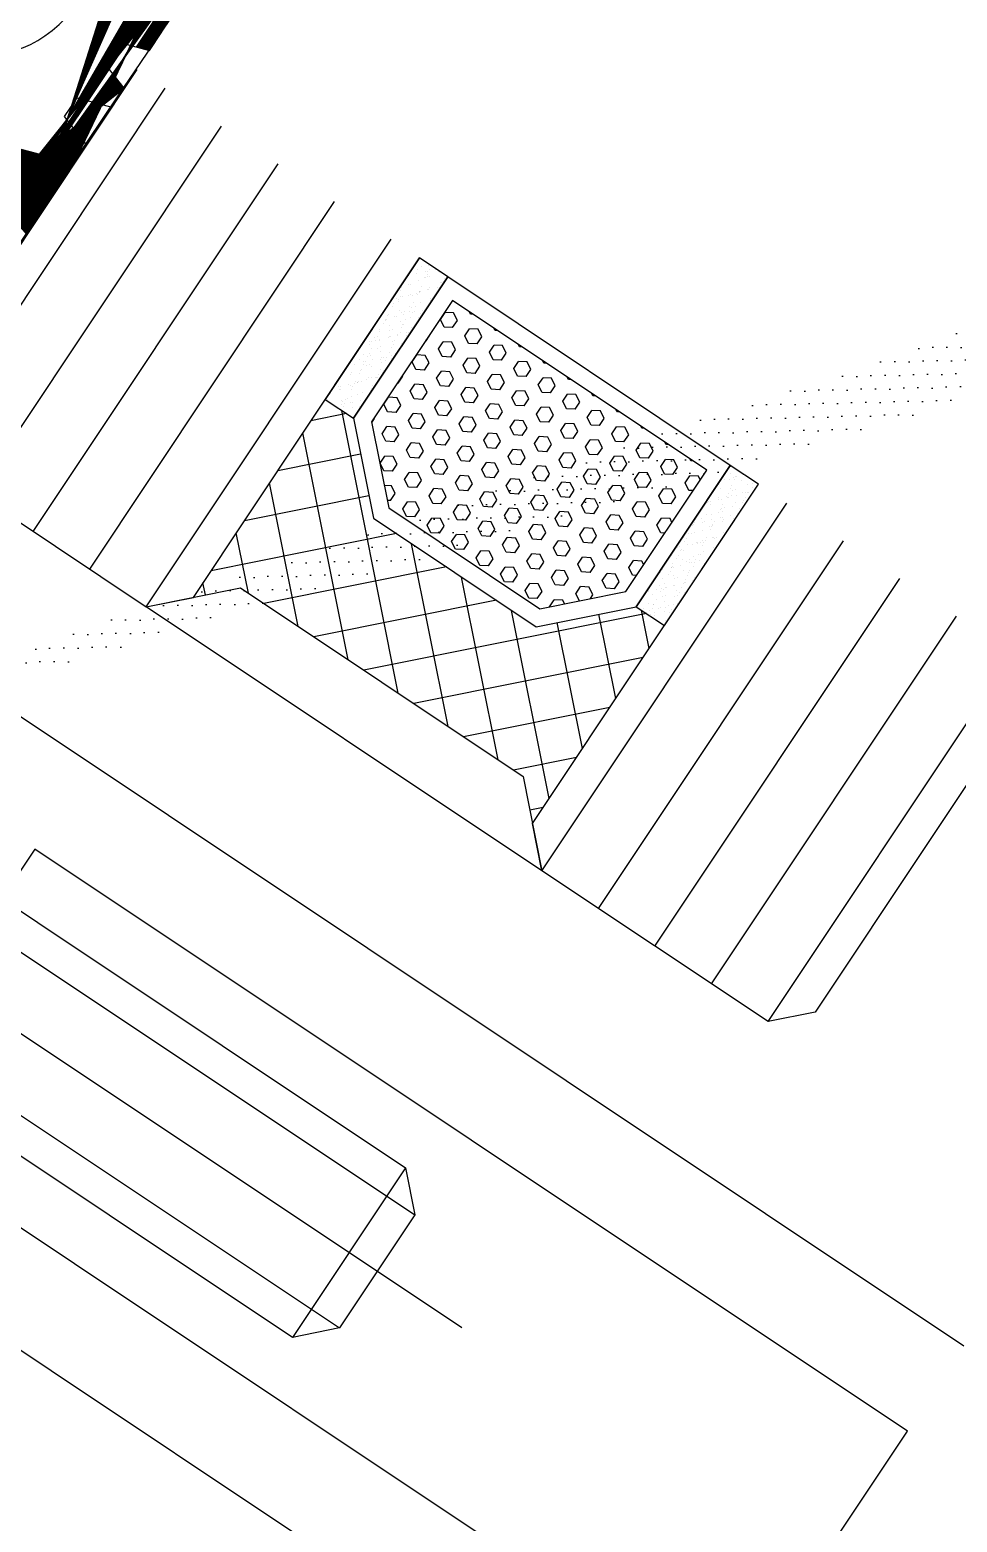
# Model space of a CAD drawing. Header units: inches. Extents: x 0 to 1813292486, y 0 to 3473589894.
# Drawn here: x 600532151.58 to 600532178.89, y 3473290999.69 to 3473291043.59 of the extents above; entities that cross this region are included whole.
import ezdxf

# ---------------------------------------------------------------- set-up
doc = ezdxf.new("R2010")
doc.units = ezdxf.units.IN
doc.header["$LTSCALE"] = 1000
doc.header["$MEASUREMENT"] = 0
for name, pattern in [('AX-MALL-WALL-P02-QT$0$CENTER', [2, 1.25, -0.25, 0.25, -0.25]), ('AX-MALL-WALL-P02-QT$0$HIDDEN', [0.375, 0.25, -0.125]), ('AX-MALL-WALL-P02-QT$0$HIDDEN2', [4.7625, 3.175, -1.5875])]:
    doc.linetypes.add(name, pattern=pattern)
for name, color, linetype in [('A-Anno-Note', 241, 'Continuous'), ('AX-MALL-P02-200$0$A-Anno-Note', 241, 'Continuous'), ('AX-MALL-WALL-P02$0$A-Anno-Note', 241, 'Continuous'), ('AX-MALL-WALL-P02-QT$0$A-Anno-Note', 241, 'Continuous'), ('AX-MALL-WALL-P02-QT$0$A-Detl-Thin', 131, 'Continuous'), ('AX-MALL-WALL-P02-QT$0$A-Flor', 41, 'Continuous'), ('AX-MALL-WALL-P02-QT$0$AP', 3, 'Continuous'), ('AX-MALL-WALL-P02-QT$0$AX-MALL-WALL-P02-QT$0$A-Curt', 151, 'Continuous'), ('AX-MALL-WALL-P02-QT$0$FIX', 2, 'Continuous'), ('AX-MALL-WALL-P02-QT$0$GASKET', 2, 'Continuous'), ('AX-MALL-WALL-P02-QT$0$GLASS', 4, 'Continuous'), ('AX-MALL-WALL-P02-QT$0$TEXT', 2, 'Continuous')]:
    doc.layers.add(name, color=color, linetype=linetype)

# ---------------------------------------------------------------- blocks, each defined once
blk = doc.blocks.new('AX-MALL-WALL-P02-QT$0$fegehrthr')
at = {"layer": 'AX-MALL-WALL-P02-QT$0$A-Flor'}
blk.add_arc((209327.124, 134611.333), 1000, 0, 90, dxfattribs=at)
at = {"layer": 'AX-MALL-WALL-P02-QT$0$AX-MALL-WALL-P02-QT$0$A-Curt'}
for radius in [400, 333.333]:
    blk.add_arc((210627.124, 134711.333), radius, 90, 180, dxfattribs=at)
blk = doc.blocks.new('AX-MALL-WALL-P02-QT$0$A$C3802349C')
at = {"layer": 'AX-MALL-WALL-P02-QT$0$GASKET'}
h = blk.add_hatch(dxfattribs=at)
h.set_pattern_fill('ANSI35', color=1, scale=0.375013, angle=-180, style=0)
h.set_pattern_definition([(225, (-14292809.6352, -9063882.4726), (0.84192712131, -0.84192712131), []), (225, (-14292810.4771, -9063882.4726), (0.84192712131, -0.84192712131), [1.48833094185, -0.29766618837, 0, -0.29766618837])])
edge = h.paths.add_edge_path()
edge.add_line((-4.151, 8), (-1.924, 8))
edge.add_line((-1.924, 8), (0, 0))
edge.add_line((0, 0), (-1, 0))
edge.add_arc((-173.372, -63.276), 183.619, 20.15753, 22.84074)
at = {"layer": 'AX-MALL-WALL-P02-QT$0$GASKET', "elevation": -0.121}
blk.add_lwpolyline([(-4.151, 8), (-1.924, 8), (0, 0), (-1, 0, 0.011708)], format="xyb", close=True, dxfattribs=at)
blk = doc.blocks.new('AX-MALL-WALL-P02-QT$0$A$C431B1AE9')
at = {"layer": 'AX-MALL-WALL-P02-QT$0$GASKET'}
h = blk.add_hatch(dxfattribs=at)
h.set_pattern_fill('ANSI37', color=1, scale=0.35, style=0)
h.set_pattern_definition([(45, (-14292809.63515, -9063882.47255), (-0.392886205297, 0.392886205297), []), (135, (-14292809.63515, -9063882.47255), (-0.392886205297, -0.392886205297), [])])
h.paths.add_polyline_path([(3.007, 0), (0, 0), (-1.924, 8), (-1, 8), (-0.333, 7), (0.333, 7), (0.667, 8), (1.333, 8), (1.667, 7), (2.333, 7), (2.667, 8), (3.333, 8), (3.667, 7), (4.333, 7), (4.667, 8), (5.333, 8), (5.667, 7), (6.333, 7), (6.667, 8), (7.333, 8), (7.667, 7), (8.333, 7), (8.667, 8), (9.333, 8), (9.667, 7), (10.333, 7), (11, 8), (11.828, 8), (10, 0), (6.993, 0), (6.993, -1.196), (7.791, -1.196), (7.791, -1.887), (6.787, -2.89), (3.213, -2.89), (2.209, -1.887), (2.209, -1.196), (3.007, -1.196)])
edge = h.paths.add_edge_path(flags=16)
edge.add_ellipse((5, 3.75), major_axis=(-3, 0), ratio=0.583333, start_angle=0, end_angle=360, ccw=False)
h.paths.add_polyline_path([(4.203, -0.199), (4.203, -1.694), (5.797, -1.694), (5.797, -0.199)], flags=16)
for points in [[(6.993, 0), (10, 0), (11.828, 8), (11, 8), (10.333, 7), (9.667, 7), (9.333, 8), (8.667, 8), (8.333, 7), (7.667, 7), (7.333, 8), (6.667, 8), (6.333, 7), (5.667, 7), (5.333, 8), (4.667, 8), (4.333, 7), (3.667, 7), (3.333, 8), (2.667, 8), (2.333, 7), (1.667, 7), (1.333, 8), (0.667, 8), (0.333, 7), (-0.333, 7), (-1, 8), (-1.924, 8), (0, 0), (3.007, 0), (3.007, 0), (3.007, -1.196), (2.209, -1.196), (2.209, -1.887), (3.213, -2.89), (6.787, -2.89), (7.791, -1.887), (7.791, -1.196), (6.993, -1.196)], [(5.797, -0.199), (5.797, -1.694), (4.203, -1.694), (4.203, -0.199)]]:
    blk.add_lwpolyline(points, close=True, dxfattribs=at)
at = {"layer": 'AX-MALL-WALL-P02-QT$0$GASKET', "extrusion": (0, 0, -1)}
blk.add_ellipse((5, 3.75), major_axis=(-3, 0), ratio=0.583333, dxfattribs=at)
blk = doc.blocks.new('AX-MALL-WALL-P02-QT$0$A$C6D1904FE')
at = {"color": 6, "ltscale": 10}
for name in ['AX-MALL-WALL-P02-QT$0$A$C3802349C', 'AX-MALL-WALL-P02-QT$0$A$C431B1AE9']:
    blk.add_blockref(name, (-5, 2.89), dxfattribs=at)
blk = doc.blocks.new('*U248')
at = {"color": 8, "linetype": 'AX-MALL-WALL-P02-QT$0$HIDDEN'}
for p, q in [((39, -3), (39, 3)), ((0, 2), (40, 2)), ((0, -2), (40, -2))]:
    blk.add_line(p, q, dxfattribs=at)
at = {"color": 0, "linetype": 'ByBlock'}
blk.add_lwpolyline([(0, 6), (-1.838, 6, 0.227103), (-2.617, 5.627, 0.35235), (-2.617, -5.627, 0.227103), (-1.838, -6), (0, -6)], format="xyb", close=True, dxfattribs=at)
at = {"color": 8, "linetype": 'ByBlock'}
blk.add_lwpolyline([(0, -3), (39, -3), (40, -2), (40, 2), (39, 3), (0, 3)], dxfattribs=at)
at = {"color": 8, "linetype": 'AX-MALL-WALL-P02-QT$0$HIDDEN2'}
blk.add_lwpolyline([(-4.569, 0.75), (-2.3, 0.75), (-2.3, -0.75), (-4.569, -0.75)], dxfattribs=at)
at = {"layer": 'AX-MALL-WALL-P02-QT$0$TEXT', "color": 8, "linetype": 'AX-MALL-WALL-P02-QT$0$CENTER'}
blk.add_line((43, 0), (-7.6, 0), dxfattribs=at)
blk = doc.blocks.new('AX-MALL-WALL-P02-QT$0$A$C4A6E1F89')
at = {"layer": 'AX-MALL-WALL-P02-QT$0$FIX', "extrusion": (-4.68995e-09, -3.87722e-09, -1), "xscale": -1, "zscale": -1, "rotation": 270}
blk.add_blockref('*U248', (0, 15.5, 0), dxfattribs=at)
at = {"layer": 'AX-MALL-WALL-P02-QT$0$GASKET', "xscale": -1}
blk.add_blockref('AX-MALL-WALL-P02-QT$0$A$C6D1904FE', (26.5, 19.11, 0.121), dxfattribs=at)
blk = doc.blocks.new('AX-MALL-WALL-P02-QT$0$A$C201F0766')
at = {"layer": 'AX-MALL-WALL-P02-QT$0$GASKET'}
h = blk.add_hatch(dxfattribs=at)
h.set_pattern_fill('HONEY', color=1, scale=0.375013, angle=-180, style=0)
h.set_pattern_definition([(180, (-14292808.1242, -9063908.84357), (-0.89299856511, -0.515572838758), [0.59533237674, -1.19066475348]), (300, (-14292808.1242, -9063908.84357), (0.89299845842, -0.51557302355), [0.59533237674, -1.19066475348]), (240, (-14292808.1242, -9063908.84357), (-1.0669e-07, -1.031145862308), [-1.19066475348, 0.59533237674])])
edge = h.paths.add_edge_path()
edge.add_ellipse((0, 8.022), major_axis=(0, 5.909), ratio=0.782714, start_angle=0, end_angle=360)
h = blk.add_hatch(dxfattribs=at)
h.set_pattern_fill('ANSI35', color=1, scale=0.375013, angle=-180, style=0)
h.set_pattern_definition([(225, (-14292808.1242, -9063908.8436), (0.84192712131, -0.84192712131), []), (225, (-14292808.9661, -9063908.8436), (0.84192712131, -0.84192712131), [1.48833094185, -0.29766618837, 0, -0.29766618837])])
edge = h.paths.add_edge_path()
edge.add_line((4.625, 7.21), (4.581, 7.21))
edge.add_ellipse((0, 8.022), major_axis=(0, 5.909), ratio=0.782714, start_angle=97.89939, end_angle=262.10061, ccw=False)
edge.add_line((-4.581, 7.21), (-4.625, 7.21))
edge.add_line((-4.625, 7.21), (-4.625, -0.88))
edge.add_arc((0, -12.6), 12.6, 68.46606, 111.53394, ccw=False)
edge.add_line((4.625, -0.88), (4.625, 7.21))
blk = doc.blocks.new('*X214')
at = {"color": 0}
for p, q in [((256.602, 255.477), (256.75, 255.477)), ((256.75, 255.477), (256.76, 255.495)), ((257.125, 255.261), (257.25, 255.477)), ((257.25, 255.044), (257.125, 255.261)), ((257.25, 255.477), (257.5, 255.477)), ((257.625, 255.261), (257.5, 255.477)), ((257.5, 255.044), (257.625, 255.261)), ((258, 255.477), (257.99, 255.495)), ((258, 255.477), (258.25, 255.477)), ((258.25, 255.477), (258.26, 255.495)), ((258.625, 255.261), (258.75, 255.477)), ((258.75, 255.044), (258.625, 255.261)), ((258.75, 255.477), (259, 255.477)), ((259.125, 255.261), (259, 255.477)), ((259, 255.044), (259.125, 255.261)), ((259.5, 255.477), (259.49, 255.495)), ((259.5, 255.477), (259.75, 255.477)), ((259.75, 255.477), (259.76, 255.495)), ((260.125, 255.261), (260.25, 255.477)), ((260.25, 255.044), (260.125, 255.261)), ((260.25, 255.477), (260.5, 255.477)), ((260.625, 255.261), (260.5, 255.477)), ((260.5, 255.044), (260.625, 255.261)), ((256.375, 254.828), (256.5, 255.044)), ((256.5, 254.611), (256.375, 254.828)), ((256.5, 255.044), (256.75, 255.044)), ((256.875, 254.828), (256.75, 255.044)), ((256.75, 254.611), (256.875, 254.828)), ((257.25, 255.044), (257.5, 255.044)), ((257.875, 254.828), (258, 255.044)), ((258, 254.611), (257.875, 254.828)), ((258, 255.044), (258.25, 255.044)), ((258.375, 254.828), (258.25, 255.044)), ((258.25, 254.611), (258.375, 254.828)), ((258.75, 255.044), (259, 255.044)), ((259.375, 254.828), (259.5, 255.044)), ((259.5, 254.611), (259.375, 254.828)), ((259.5, 255.044), (259.75, 255.044)), ((259.875, 254.828), (259.75, 255.044)), ((259.75, 254.611), (259.875, 254.828)), ((260.25, 255.044), (260.5, 255.044)), ((260.875, 254.828), (260.913, 254.893)), ((260.913, 254.763), (260.875, 254.828)), ((255.625, 254.395), (255.75, 254.611)), ((255.75, 254.178), (255.625, 254.395)), ((255.75, 254.611), (256, 254.611)), ((256.125, 254.395), (256, 254.611)), ((256, 254.178), (256.125, 254.395)), ((256.5, 254.611), (256.75, 254.611)), ((257.125, 254.395), (257.25, 254.611)), ((257.25, 254.178), (257.125, 254.395)), ((257.25, 254.611), (257.5, 254.611)), ((257.625, 254.395), (257.5, 254.611)), ((257.5, 254.178), (257.625, 254.395)), ((258, 254.611), (258.25, 254.611)), ((258.625, 254.395), (258.75, 254.611)), ((258.75, 254.178), (258.625, 254.395)), ((258.75, 254.611), (259, 254.611)), ((259.125, 254.395), (259, 254.611)), ((259, 254.178), (259.125, 254.395)), ((259.5, 254.611), (259.75, 254.611)), ((260.125, 254.395), (260.25, 254.611)), ((260.25, 254.178), (260.125, 254.395)), ((260.25, 254.611), (260.5, 254.611)), ((260.625, 254.395), (260.5, 254.611)), ((260.5, 254.178), (260.625, 254.395)), ((255, 253.745), (254.952, 253.828)), ((255.25, 253.745), (255.375, 253.962)), ((255.375, 253.962), (255.269, 254.145)), ((255.75, 254.178), (256, 254.178)), ((256.375, 253.962), (256.5, 254.178)), ((256.5, 253.745), (256.375, 253.962)), ((256.5, 254.178), (256.75, 254.178)), ((256.875, 253.962), (256.75, 254.178)), ((256.75, 253.745), (256.875, 253.962)), ((257.25, 254.178), (257.5, 254.178)), ((257.875, 253.962), (258, 254.178)), ((258, 253.745), (257.875, 253.962)), ((258, 254.178), (258.25, 254.178)), ((258.375, 253.962), (258.25, 254.178)), ((258.25, 253.745), (258.375, 253.962)), ((258.75, 254.178), (259, 254.178)), ((259.375, 253.962), (259.5, 254.178)), ((259.5, 253.745), (259.375, 253.962)), ((259.5, 254.178), (259.75, 254.178)), ((259.875, 253.962), (259.75, 254.178)), ((259.75, 253.745), (259.875, 253.962)), ((260.25, 254.178), (260.5, 254.178)), ((260.875, 253.962), (260.913, 254.027)), ((260.913, 253.897), (260.875, 253.962)), ((255, 253.745), (255.25, 253.745)), ((255.625, 253.529), (255.75, 253.745)), ((255.75, 253.312), (255.625, 253.529)), ((255.75, 253.745), (256, 253.745)), ((256.125, 253.529), (256, 253.745)), ((256, 253.312), (256.125, 253.529)), ((256.5, 253.745), (256.75, 253.745)), ((257.125, 253.529), (257.25, 253.745)), ((257.25, 253.312), (257.125, 253.529)), ((257.25, 253.745), (257.5, 253.745)), ((257.625, 253.529), (257.5, 253.745)), ((257.5, 253.312), (257.625, 253.529)), ((258, 253.745), (258.25, 253.745)), ((258.625, 253.529), (258.75, 253.745)), ((258.75, 253.312), (258.625, 253.529)), ((258.75, 253.745), (259, 253.745)), ((259.125, 253.529), (259, 253.745)), ((259, 253.312), (259.125, 253.529)), ((259.5, 253.745), (259.75, 253.745)), ((260.125, 253.529), (260.25, 253.745)), ((260.25, 253.312), (260.125, 253.529)), ((260.25, 253.745), (260.5, 253.745)), ((260.625, 253.529), (260.5, 253.745)), ((260.5, 253.312), (260.625, 253.529)), ((254.875, 253.096), (255, 253.312)), ((255, 252.879), (254.875, 253.096)), ((255, 253.312), (255.25, 253.312)), ((255.375, 253.096), (255.25, 253.312)), ((255.25, 252.879), (255.375, 253.096)), ((255.75, 253.312), (256, 253.312)), ((256.375, 253.096), (256.5, 253.312)), ((256.5, 252.879), (256.375, 253.096)), ((256.5, 253.312), (256.75, 253.312)), ((256.875, 253.096), (256.75, 253.312)), ((256.75, 252.879), (256.875, 253.096)), ((257.25, 253.312), (257.5, 253.312)), ((257.875, 253.096), (258, 253.312)), ((258, 252.879), (257.875, 253.096)), ((258, 253.312), (258.25, 253.312)), ((258.375, 253.096), (258.25, 253.312)), ((258.25, 252.879), (258.375, 253.096)), ((258.75, 253.312), (259, 253.312)), ((259.375, 253.096), (259.5, 253.312)), ((259.5, 252.879), (259.375, 253.096)), ((259.5, 253.312), (259.75, 253.312)), ((259.875, 253.096), (259.75, 253.312)), ((259.75, 252.879), (259.875, 253.096)), ((260.25, 253.312), (260.5, 253.312)), ((260.875, 253.096), (260.913, 253.161)), ((260.913, 253.031), (260.875, 253.096)), ((254.875, 252.23), (255, 252.446)), ((255, 252.879), (255.25, 252.879)), ((255, 252.446), (255.25, 252.446)), ((255.375, 252.23), (255.25, 252.446)), ((255.625, 252.663), (255.75, 252.879)), ((255.75, 252.446), (255.625, 252.663)), ((255.75, 252.879), (256, 252.879)), ((255.75, 252.446), (256, 252.446)), ((256.125, 252.663), (256, 252.879)), ((256, 252.446), (256.125, 252.663)), ((256.375, 252.23), (256.5, 252.446)), ((256.5, 252.879), (256.75, 252.879)), ((256.5, 252.446), (256.75, 252.446)), ((256.875, 252.23), (256.75, 252.446)), ((257.125, 252.663), (257.25, 252.879)), ((257.25, 252.446), (257.125, 252.663)), ((257.25, 252.879), (257.5, 252.879)), ((257.25, 252.446), (257.5, 252.446)), ((257.625, 252.663), (257.5, 252.879)), ((257.5, 252.446), (257.625, 252.663)), ((257.875, 252.23), (258, 252.446)), ((258, 252.879), (258.25, 252.879)), ((258, 252.446), (258.25, 252.446)), ((258.375, 252.23), (258.25, 252.446)), ((258.625, 252.663), (258.75, 252.879)), ((258.75, 252.446), (258.625, 252.663)), ((258.75, 252.879), (259, 252.879)), ((258.75, 252.446), (259, 252.446)), ((259.125, 252.663), (259, 252.879)), ((259, 252.446), (259.125, 252.663)), ((259.375, 252.23), (259.5, 252.446)), ((259.5, 252.879), (259.75, 252.879)), ((259.5, 252.446), (259.75, 252.446)), ((259.875, 252.23), (259.75, 252.446)), ((260.125, 252.663), (260.25, 252.879)), ((260.25, 252.446), (260.125, 252.663)), ((260.25, 252.879), (260.5, 252.879)), ((260.25, 252.446), (260.5, 252.446)), ((260.625, 252.663), (260.5, 252.879)), ((260.5, 252.446), (260.625, 252.663)), ((255, 252.013), (254.875, 252.23)), ((255, 252.013), (255.25, 252.013)), ((255.25, 252.013), (255.375, 252.23)), ((255.625, 251.797), (255.75, 252.013)), ((255.75, 252.013), (256, 252.013)), ((256.125, 251.797), (256, 252.013)), ((256.5, 252.013), (256.375, 252.23)), ((256.5, 252.013), (256.75, 252.013)), ((256.75, 252.013), (256.875, 252.23)), ((257.125, 251.797), (257.25, 252.013)), ((257.25, 252.013), (257.5, 252.013)), ((257.625, 251.797), (257.5, 252.013)), ((258, 252.013), (257.875, 252.23)), ((258, 252.013), (258.25, 252.013)), ((258.25, 252.013), (258.375, 252.23)), ((258.625, 251.797), (258.75, 252.013)), ((258.75, 252.013), (259, 252.013)), ((259.125, 251.797), (259, 252.013)), ((259.5, 252.013), (259.375, 252.23)), ((259.5, 252.013), (259.75, 252.013)), ((259.75, 252.013), (259.875, 252.23)), ((260.125, 251.797), (260.25, 252.013)), ((260.25, 252.013), (260.5, 252.013)), ((260.625, 251.797), (260.5, 252.013)), ((260.875, 252.23), (260.913, 252.295)), ((260.913, 252.165), (260.875, 252.23)), ((254.875, 251.364), (255, 251.58)), ((255, 251.58), (255.25, 251.58)), ((255.375, 251.364), (255.25, 251.58)), ((255.75, 251.58), (255.625, 251.797)), ((255.75, 251.58), (256, 251.58)), ((256, 251.58), (256.125, 251.797)), ((256.375, 251.364), (256.5, 251.58)), ((256.5, 251.58), (256.75, 251.58)), ((256.875, 251.364), (256.75, 251.58)), ((257.25, 251.58), (257.125, 251.797)), ((257.25, 251.58), (257.5, 251.58)), ((257.5, 251.58), (257.625, 251.797)), ((257.875, 251.364), (258, 251.58)), ((258, 251.58), (258.25, 251.58)), ((258.375, 251.364), (258.25, 251.58)), ((258.75, 251.58), (258.625, 251.797)), ((258.75, 251.58), (259, 251.58)), ((259, 251.58), (259.125, 251.797)), ((259.375, 251.364), (259.5, 251.58)), ((259.5, 251.58), (259.75, 251.58)), ((259.875, 251.364), (259.75, 251.58)), ((260.25, 251.58), (260.125, 251.797)), ((260.25, 251.58), (260.5, 251.58)), ((260.5, 251.58), (260.625, 251.797)), ((255, 251.147), (254.875, 251.364)), ((255, 251.147), (255.25, 251.147)), ((255.25, 251.147), (255.375, 251.364)), ((255.625, 250.931), (255.75, 251.147)), ((255.75, 251.147), (256, 251.147)), ((256.125, 250.931), (256, 251.147)), ((256.5, 251.147), (256.375, 251.364)), ((256.5, 251.147), (256.75, 251.147)), ((256.75, 251.147), (256.875, 251.364)), ((257.125, 250.931), (257.25, 251.147)), ((257.25, 251.147), (257.5, 251.147)), ((257.625, 250.931), (257.5, 251.147)), ((258, 251.147), (257.875, 251.364)), ((258, 251.147), (258.25, 251.147)), ((258.25, 251.147), (258.375, 251.364)), ((258.625, 250.931), (258.75, 251.147)), ((258.75, 251.147), (259, 251.147)), ((259.125, 250.931), (259, 251.147)), ((259.5, 251.147), (259.375, 251.364)), ((259.5, 251.147), (259.75, 251.147)), ((259.75, 251.147), (259.875, 251.364)), ((260.125, 250.931), (260.25, 251.147)), ((260.25, 251.147), (260.5, 251.147)), ((260.625, 250.931), (260.5, 251.147)), ((260.875, 251.364), (260.913, 251.429)), ((260.913, 251.299), (260.875, 251.364)), ((254.875, 250.498), (255, 250.714)), ((255, 250.714), (255.25, 250.714)), ((255.375, 250.498), (255.25, 250.714)), ((255.75, 250.714), (255.625, 250.931)), ((255.75, 250.714), (256, 250.714)), ((256, 250.714), (256.125, 250.931)), ((256.375, 250.498), (256.5, 250.714)), ((256.5, 250.714), (256.75, 250.714)), ((256.875, 250.498), (256.75, 250.714)), ((257.25, 250.714), (257.125, 250.931)), ((257.25, 250.714), (257.5, 250.714)), ((257.5, 250.714), (257.625, 250.931)), ((257.875, 250.498), (258, 250.714)), ((258, 250.714), (258.25, 250.714)), ((258.375, 250.498), (258.25, 250.714)), ((258.75, 250.714), (258.625, 250.931)), ((258.75, 250.714), (259, 250.714)), ((259, 250.714), (259.125, 250.931)), ((259.375, 250.498), (259.5, 250.714)), ((259.5, 250.714), (259.75, 250.714)), ((259.875, 250.498), (259.75, 250.714)), ((260.25, 250.714), (260.125, 250.931)), ((260.25, 250.714), (260.5, 250.714)), ((260.5, 250.714), (260.625, 250.931)), ((255, 250.281), (254.875, 250.498)), ((255, 250.281), (255.25, 250.281)), ((255.25, 250.281), (255.375, 250.498)), ((255.625, 250.065), (255.75, 250.281)), ((255.75, 250.281), (256, 250.281)), ((256.125, 250.065), (256, 250.281)), ((256.5, 250.281), (256.375, 250.498)), ((256.5, 250.281), (256.75, 250.281)), ((256.75, 250.281), (256.875, 250.498)), ((257.125, 250.065), (257.25, 250.281)), ((257.25, 250.281), (257.5, 250.281)), ((257.625, 250.065), (257.5, 250.281)), ((258, 250.281), (257.875, 250.498)), ((258, 250.281), (258.25, 250.281)), ((258.25, 250.281), (258.375, 250.498)), ((258.625, 250.065), (258.75, 250.281)), ((258.75, 250.281), (259, 250.281)), ((259.125, 250.065), (259, 250.281)), ((259.5, 250.281), (259.375, 250.498)), ((259.5, 250.281), (259.75, 250.281)), ((259.75, 250.281), (259.875, 250.498)), ((260.125, 250.065), (260.25, 250.281)), ((260.25, 250.281), (260.5, 250.281)), ((260.625, 250.065), (260.5, 250.281)), ((260.875, 250.498), (260.913, 250.563)), ((260.913, 250.433), (260.875, 250.498)), ((254.875, 249.632), (255, 249.848)), ((255, 249.848), (255.25, 249.848)), ((255.375, 249.632), (255.25, 249.848)), ((255.75, 249.848), (255.625, 250.065)), ((255.75, 249.848), (256, 249.848)), ((256, 249.848), (256.125, 250.065)), ((256.375, 249.632), (256.5, 249.848)), ((256.5, 249.848), (256.75, 249.848)), ((256.875, 249.632), (256.75, 249.848)), ((257.25, 249.848), (257.125, 250.065)), ((257.25, 249.848), (257.5, 249.848)), ((257.5, 249.848), (257.625, 250.065)), ((257.875, 249.632), (258, 249.848)), ((258, 249.848), (258.25, 249.848)), ((258.375, 249.632), (258.25, 249.848)), ((258.75, 249.848), (258.625, 250.065)), ((258.75, 249.848), (259, 249.848)), ((259, 249.848), (259.125, 250.065)), ((259.375, 249.632), (259.5, 249.848)), ((259.5, 249.848), (259.75, 249.848)), ((259.875, 249.632), (259.75, 249.848)), ((260.25, 249.848), (260.125, 250.065)), ((260.25, 249.848), (260.5, 249.848)), ((260.5, 249.848), (260.625, 250.065)), ((255, 249.415), (254.875, 249.632)), ((255, 249.415), (255.25, 249.415)), ((255.25, 249.415), (255.375, 249.632)), ((255.625, 249.199), (255.75, 249.415)), ((255.75, 249.415), (256, 249.415)), ((256.125, 249.199), (256, 249.415)), ((256.5, 249.415), (256.375, 249.632)), ((256.5, 249.415), (256.75, 249.415)), ((256.75, 249.415), (256.875, 249.632)), ((257.125, 249.199), (257.25, 249.415)), ((257.25, 249.415), (257.5, 249.415)), ((257.625, 249.199), (257.5, 249.415)), ((258, 249.415), (257.875, 249.632)), ((258, 249.415), (258.25, 249.415)), ((258.25, 249.415), (258.375, 249.632)), ((258.625, 249.199), (258.75, 249.415)), ((258.75, 249.415), (259, 249.415)), ((259.125, 249.199), (259, 249.415)), ((259.5, 249.415), (259.375, 249.632)), ((259.5, 249.415), (259.75, 249.415)), ((259.75, 249.415), (259.875, 249.632)), ((260.125, 249.199), (260.25, 249.415)), ((260.25, 249.415), (260.5, 249.415)), ((260.625, 249.199), (260.5, 249.415)), ((260.875, 249.632), (260.913, 249.697)), ((260.913, 249.567), (260.875, 249.632)), ((254.875, 248.766), (255, 248.982)), ((255, 248.982), (255.25, 248.982)), ((255.375, 248.766), (255.25, 248.982)), ((255.75, 248.982), (255.625, 249.199)), ((255.75, 248.982), (256, 248.982)), ((256, 248.982), (256.125, 249.199)), ((256.375, 248.766), (256.5, 248.982)), ((256.5, 248.982), (256.75, 248.982)), ((256.875, 248.766), (256.75, 248.982)), ((257.25, 248.982), (257.125, 249.199)), ((257.25, 248.982), (257.5, 248.982)), ((257.5, 248.982), (257.625, 249.199)), ((257.875, 248.766), (258, 248.982)), ((258, 248.982), (258.25, 248.982)), ((258.375, 248.766), (258.25, 248.982)), ((258.75, 248.982), (258.625, 249.199)), ((258.75, 248.982), (259, 248.982)), ((259, 248.982), (259.125, 249.199)), ((259.375, 248.766), (259.5, 248.982)), ((259.5, 248.982), (259.75, 248.982)), ((259.875, 248.766), (259.75, 248.982)), ((260.25, 248.982), (260.125, 249.199)), ((260.25, 248.982), (260.5, 248.982)), ((260.5, 248.982), (260.625, 249.199)), ((255, 248.549), (254.875, 248.766)), ((255, 248.549), (255.25, 248.549)), ((255.25, 248.549), (255.375, 248.766)), ((255.625, 248.333), (255.75, 248.549)), ((255.75, 248.549), (256, 248.549)), ((256.125, 248.333), (256, 248.549)), ((256.5, 248.549), (256.375, 248.766)), ((256.5, 248.549), (256.75, 248.549)), ((256.75, 248.549), (256.875, 248.766)), ((257.125, 248.333), (257.25, 248.549)), ((257.25, 248.549), (257.5, 248.549)), ((257.625, 248.333), (257.5, 248.549)), ((258, 248.549), (257.875, 248.766)), ((258, 248.549), (258.25, 248.549)), ((258.25, 248.549), (258.375, 248.766)), ((258.625, 248.333), (258.75, 248.549)), ((258.75, 248.549), (259, 248.549)), ((259.125, 248.333), (259, 248.549)), ((259.5, 248.549), (259.375, 248.766)), ((259.5, 248.549), (259.75, 248.549)), ((259.75, 248.549), (259.875, 248.766)), ((260.125, 248.333), (260.25, 248.549)), ((260.25, 248.549), (260.5, 248.549)), ((260.625, 248.333), (260.5, 248.549)), ((260.875, 248.766), (260.913, 248.831)), ((260.913, 248.701), (260.875, 248.766)), ((255, 248.116), (255.25, 248.116)), ((255, 248.116), (255, 248.116)), ((255.375, 247.9), (255.25, 248.116)), ((255.75, 248.116), (255.625, 248.333)), ((255.75, 248.116), (256, 248.116)), ((256, 248.116), (256.125, 248.333)), ((256.375, 247.9), (256.5, 248.116)), ((256.5, 248.116), (256.75, 248.116)), ((256.875, 247.9), (256.75, 248.116)), ((257.25, 248.116), (257.125, 248.333)), ((257.25, 248.116), (257.5, 248.116)), ((257.5, 248.116), (257.625, 248.333)), ((257.875, 247.9), (258, 248.116)), ((258, 248.116), (258.25, 248.116)), ((258.375, 247.9), (258.25, 248.116)), ((258.75, 248.116), (258.625, 248.333)), ((258.75, 248.116), (259, 248.116)), ((259, 248.116), (259.125, 248.333)), ((259.375, 247.9), (259.5, 248.116)), ((259.5, 248.116), (259.75, 248.116)), ((259.875, 247.9), (259.75, 248.116)), ((260.25, 248.116), (260.125, 248.333)), ((260.25, 248.116), (260.5, 248.116)), ((260.5, 248.116), (260.625, 248.333)), ((255.317, 247.799), (255.375, 247.9)), ((255.634, 247.482), (255.75, 247.683)), ((255.75, 247.683), (256, 247.683)), ((256.125, 247.467), (256, 247.683)), ((256.5, 247.683), (256.375, 247.9)), ((256.5, 247.683), (256.75, 247.683)), ((256.75, 247.683), (256.875, 247.9)), ((257.125, 247.467), (257.25, 247.683)), ((257.25, 247.683), (257.5, 247.683)), ((257.625, 247.467), (257.5, 247.683)), ((258, 247.683), (257.875, 247.9)), ((258, 247.683), (258.25, 247.683)), ((258.25, 247.683), (258.375, 247.9)), ((258.625, 247.467), (258.75, 247.683)), ((258.75, 247.683), (259, 247.683)), ((259.125, 247.467), (259, 247.683)), ((259.5, 247.683), (259.375, 247.9)), ((259.5, 247.683), (259.75, 247.683)), ((259.75, 247.683), (259.875, 247.9)), ((260.125, 247.467), (260.25, 247.683)), ((260.25, 247.683), (260.5, 247.683)), ((260.625, 247.467), (260.5, 247.683)), ((260.875, 247.9), (260.913, 247.965)), ((260.913, 247.835), (260.875, 247.9)), ((255.865, 247.25), (256, 247.25)), ((256, 247.25), (256.125, 247.467)), ((256.375, 247.034), (256.5, 247.25)), ((256.5, 247.25), (256.75, 247.25)), ((256.875, 247.034), (256.75, 247.25)), ((257.25, 247.25), (257.125, 247.467)), ((257.25, 247.25), (257.5, 247.25)), ((257.5, 247.25), (257.625, 247.467)), ((257.875, 247.034), (258, 247.25)), ((258, 247.25), (258.25, 247.25)), ((258.375, 247.034), (258.25, 247.25)), ((258.75, 247.25), (258.625, 247.467)), ((258.75, 247.25), (259, 247.25)), ((259, 247.25), (259.125, 247.467)), ((259.375, 247.034), (259.5, 247.25)), ((259.5, 247.25), (259.75, 247.25)), ((259.875, 247.034), (259.75, 247.25)), ((260.25, 247.25), (260.125, 247.467)), ((260.25, 247.25), (260.5, 247.25)), ((260.5, 247.25), (260.625, 247.467)), ((256.5, 246.817), (256.375, 247.034)), ((256.5, 246.817), (256.75, 246.817)), ((256.75, 246.817), (256.875, 247.034)), ((257.125, 246.601), (257.25, 246.817)), ((257.25, 246.817), (257.5, 246.817)), ((257.625, 246.601), (257.5, 246.817)), ((258, 246.817), (257.875, 247.034)), ((258, 246.817), (258.25, 246.817)), ((258.25, 246.817), (258.375, 247.034)), ((258.625, 246.601), (258.75, 246.817)), ((258.75, 246.817), (259, 246.817)), ((259.125, 246.601), (259, 246.817)), ((259.5, 246.817), (259.375, 247.034)), ((259.5, 246.817), (259.75, 246.817)), ((259.75, 246.817), (259.875, 247.034)), ((260.125, 246.601), (260.25, 246.817)), ((260.25, 246.817), (260.5, 246.817)), ((260.625, 246.601), (260.5, 246.817)), ((260.875, 247.034), (260.913, 247.099)), ((260.913, 246.969), (260.875, 247.034)), ((257.186, 246.495), (257.125, 246.601)), ((257.564, 246.495), (257.625, 246.601)), ((258.686, 246.495), (258.625, 246.601)), ((259.064, 246.495), (259.125, 246.601)), ((260.186, 246.495), (260.125, 246.601)), ((260.564, 246.495), (260.625, 246.601))]:
    blk.add_line(p, q, dxfattribs=at)
blk = doc.blocks.new('*X213')
at = {"color": 0}
for p, q in [((249.668, 256.74), (249.924, 256.995)), ((254.291, 253.058), (250.354, 256.995)), ((250.413, 252.18), (255.228, 256.995)), ((250.413, 253.948), (253.46, 256.995)), ((250.413, 255.716), (251.692, 256.995)), ((254.767, 254.35), (252.121, 256.995)), ((255.651, 255.234), (253.889, 256.995)), ((256.413, 256.24), (255.657, 256.995)), ((250.413, 250.413), (256.413, 256.413)), ((254.291, 251.29), (250.413, 255.169)), ((254.291, 249.522), (250.413, 253.401)), ((250.413, 248.645), (254.291, 252.524)), ((256.413, 245.633), (250.413, 251.633)), ((250.413, 246.877), (254.291, 250.756)), ((255.283, 244.995), (250.413, 249.865)), ((250.299, 244.995), (254.291, 248.988)), ((253.515, 244.995), (250.413, 248.098)), ((252.066, 244.995), (254.74, 247.668)), ((253.834, 244.995), (255.623, 246.785)), ((251.747, 244.995), (250.413, 246.33)), ((255.602, 244.995), (256.413, 245.806)), ((249.979, 244.995), (249.696, 245.279))]:
    blk.add_line(p, q, dxfattribs=at)
blk = doc.blocks.new('*X212')
at = {"color": 0}
for p, q in [((256.457, 256.948), (256.457, 256.948)), ((256.579, 256.983), (256.579, 256.983)), ((256.62, 256.969), (256.62, 256.969)), ((256.629, 256.963), (256.629, 256.963)), ((256.942, 256.868), (256.942, 256.868)), ((257.17, 256.983), (257.17, 256.983)), ((257.201, 256.984), (257.201, 256.984)), ((257.693, 256.99), (257.693, 256.99)), ((257.754, 256.851), (257.754, 256.851)), ((257.824, 256.985), (257.824, 256.985)), ((258.205, 256.987), (258.205, 256.987)), ((258.447, 256.987), (258.447, 256.987)), ((258.554, 256.844), (258.554, 256.844)), ((259.07, 256.988), (259.07, 256.988)), ((259.192, 256.986), (259.192, 256.986)), ((259.693, 256.989), (259.693, 256.989)), ((259.768, 256.866), (259.768, 256.866)), ((259.872, 256.88), (259.872, 256.88)), ((260.034, 256.901), (260.034, 256.901)), ((260.306, 256.937), (260.306, 256.937)), ((260.316, 256.99), (260.316, 256.99)), ((260.41, 256.951), (260.41, 256.951)), ((260.573, 256.972), (260.573, 256.972)), ((260.768, 256.995), (260.768, 256.995)), ((260.805, 256.961), (260.805, 256.961)), ((260.938, 256.991), (260.938, 256.991)), ((261.114, 256.849), (261.114, 256.849)), ((256.537, 256.441), (256.537, 256.441)), ((256.551, 256.5), (256.551, 256.5)), ((256.642, 256.578), (256.642, 256.578)), ((256.642, 256.454), (256.642, 256.454)), ((256.656, 256.536), (256.656, 256.536)), ((256.74, 256.482), (256.74, 256.482)), ((256.804, 256.476), (256.804, 256.476)), ((256.882, 256.79), (256.882, 256.79)), ((256.912, 256.785), (256.912, 256.785)), ((256.924, 256.4), (256.924, 256.4)), ((256.979, 256.835), (256.979, 256.835)), ((257.076, 256.512), (257.076, 256.512)), ((257.153, 256.675), (257.153, 256.675)), ((257.18, 256.525), (257.18, 256.525)), ((257.182, 256.598), (257.182, 256.598)), ((257.279, 256.537), (257.279, 256.537)), ((257.343, 256.547), (257.343, 256.547)), ((257.352, 256.493), (257.352, 256.493)), ((257.363, 256.483), (257.363, 256.483)), ((257.389, 256.459), (257.389, 256.459)), ((257.423, 256.783), (257.423, 256.783)), ((257.505, 256.791), (257.505, 256.791)), ((257.614, 256.582), (257.614, 256.582)), ((257.706, 256.604), (257.706, 256.604)), ((257.718, 256.596), (257.718, 256.596)), ((257.881, 256.618), (257.881, 256.618)), ((257.902, 256.538), (257.902, 256.538)), ((257.953, 256.668), (257.953, 256.668)), ((257.963, 256.802), (257.963, 256.802)), ((257.976, 256.417), (257.976, 256.417)), ((257.986, 256.485), (257.986, 256.485)), ((257.99, 256.634), (257.99, 256.634)), ((258.128, 256.792), (258.128, 256.792)), ((258.153, 256.653), (258.153, 256.653)), ((258.164, 256.475), (258.164, 256.475)), ((258.217, 256.602), (258.217, 256.602)), ((258.257, 256.667), (258.257, 256.667)), ((258.419, 256.688), (258.419, 256.688)), ((258.487, 256.809), (258.487, 256.809)), ((258.5, 256.423), (258.5, 256.423)), ((258.524, 256.539), (258.524, 256.539)), ((258.591, 256.81), (258.591, 256.81)), ((258.609, 256.486), (258.609, 256.486)), ((258.691, 256.724), (258.691, 256.724)), ((258.751, 256.793), (258.751, 256.793)), ((258.757, 256.621), (258.757, 256.621)), ((258.765, 256.651), (258.765, 256.651)), ((258.795, 256.738), (258.795, 256.738)), ((258.958, 256.759), (258.958, 256.759)), ((258.964, 256.468), (258.964, 256.468)), ((258.999, 256.806), (258.999, 256.806)), ((259.001, 256.434), (259.001, 256.434)), ((259.011, 256.421), (259.011, 256.421)), ((259.147, 256.541), (259.147, 256.541)), ((259.229, 256.795), (259.229, 256.795)), ((259.231, 256.487), (259.231, 256.487)), ((259.281, 256.628), (259.281, 256.628)), ((259.333, 256.809), (259.333, 256.809)), ((259.366, 256.826), (259.366, 256.826)), ((259.374, 256.794), (259.374, 256.794)), ((259.496, 256.83), (259.496, 256.83)), ((259.539, 256.826), (259.539, 256.826)), ((259.551, 256.44), (259.551, 256.44)), ((259.565, 256.644), (259.565, 256.644)), ((259.602, 256.61), (259.602, 256.61)), ((259.77, 256.542), (259.77, 256.542)), ((259.776, 256.45), (259.776, 256.45)), ((259.793, 256.625), (259.793, 256.625)), ((259.854, 256.488), (259.854, 256.488)), ((259.996, 256.795), (259.996, 256.795)), ((260.062, 256.832), (260.062, 256.832)), ((260.075, 256.447), (260.075, 256.447)), ((260.167, 256.819), (260.167, 256.819)), ((260.203, 256.785), (260.203, 256.785)), ((260.219, 256.408), (260.219, 256.408)), ((260.333, 256.645), (260.333, 256.645)), ((260.377, 256.626), (260.377, 256.626)), ((260.393, 256.543), (260.393, 256.543)), ((260.477, 256.489), (260.477, 256.489)), ((260.49, 256.443), (260.49, 256.443)), ((260.574, 256.83), (260.574, 256.83)), ((260.577, 256.444), (260.577, 256.444)), ((260.587, 256.445), (260.587, 256.445)), ((260.594, 256.457), (260.594, 256.457)), ((260.613, 256.41), (260.613, 256.41)), ((260.619, 256.797), (260.619, 256.797)), ((260.757, 256.478), (260.757, 256.478)), ((260.856, 256.652), (260.856, 256.652)), ((260.979, 256.802), (260.979, 256.802)), ((261.016, 256.544), (261.016, 256.544)), ((261.029, 256.514), (261.029, 256.514)), ((261.1, 256.49), (261.1, 256.49)), ((261.127, 256.464), (261.127, 256.464)), ((261.133, 256.528), (261.133, 256.528)), ((261.178, 256.619), (261.178, 256.619)), ((261.215, 256.585), (261.215, 256.585)), ((261.242, 256.798), (261.242, 256.798)), ((261.295, 256.549), (261.295, 256.549)), ((261.368, 256.649), (261.368, 256.649)), ((261.389, 256.426), (261.389, 256.426)), ((256.413, 256.008), (256.413, 256.008)), ((256.421, 256.288), (256.421, 256.288)), ((256.655, 256.193), (256.655, 256.193)), ((256.751, 256.317), (256.751, 256.317)), ((256.787, 256.283), (256.787, 256.283)), ((256.817, 256.035), (256.817, 256.035)), ((256.937, 256.014), (256.937, 256.014)), ((256.961, 256.124), (256.961, 256.124)), ((257.044, 256.289), (257.044, 256.289)), ((257.195, 256.212), (257.195, 256.212)), ((257.26, 256.018), (257.26, 256.018)), ((257.364, 256.032), (257.364, 256.032)), ((257.436, 256.397), (257.436, 256.397)), ((257.44, 256.036), (257.44, 256.036)), ((257.448, 256.012), (257.448, 256.012)), ((257.527, 256.053), (257.527, 256.053)), ((257.563, 256.299), (257.563, 256.299)), ((257.667, 256.29), (257.667, 256.29)), ((257.718, 256.219), (257.718, 256.219)), ((257.762, 256.117), (257.762, 256.117)), ((257.799, 256.089), (257.799, 256.089)), ((257.799, 256.083), (257.799, 256.083)), ((257.903, 256.103), (257.903, 256.103)), ((257.989, 256.031), (257.989, 256.031)), ((258.063, 256.038), (258.063, 256.038)), ((258.065, 256.124), (258.065, 256.124)), ((258.23, 256.216), (258.23, 256.216)), ((258.289, 256.291), (258.289, 256.291)), ((258.337, 256.16), (258.337, 256.16)), ((258.363, 256.293), (258.363, 256.293)), ((258.4, 256.259), (258.4, 256.259)), ((258.441, 256.174), (258.441, 256.174)), ((258.512, 256.038), (258.512, 256.038)), ((258.574, 256.099), (258.574, 256.099)), ((258.604, 256.195), (258.604, 256.195)), ((258.686, 256.039), (258.686, 256.039)), ((258.77, 256.236), (258.77, 256.236)), ((258.875, 256.231), (258.875, 256.231)), ((258.912, 256.292), (258.912, 256.292)), ((258.979, 256.244), (258.979, 256.244)), ((259.024, 256.036), (259.024, 256.036)), ((259.142, 256.266), (259.142, 256.266)), ((259.175, 256.275), (259.175, 256.275)), ((259.294, 256.243), (259.294, 256.243)), ((259.309, 256.04), (259.309, 256.04)), ((259.374, 256.093), (259.374, 256.093)), ((259.411, 256.059), (259.411, 256.059)), ((259.414, 256.302), (259.414, 256.302)), ((259.518, 256.315), (259.518, 256.315)), ((259.535, 256.293), (259.535, 256.293)), ((259.564, 256.055), (259.564, 256.055)), ((259.68, 256.337), (259.68, 256.337)), ((259.805, 256.24), (259.805, 256.24)), ((259.932, 256.041), (259.932, 256.041)), ((259.952, 256.372), (259.952, 256.372)), ((259.975, 256.268), (259.975, 256.268)), ((260.012, 256.234), (260.012, 256.234)), ((260.056, 256.386), (260.056, 256.386)), ((260.088, 256.062), (260.088, 256.062)), ((260.158, 256.295), (260.158, 256.295)), ((260.186, 256.075), (260.186, 256.075)), ((260.345, 256.26), (260.345, 256.26)), ((260.554, 256.042), (260.554, 256.042)), ((260.599, 256.059), (260.599, 256.059)), ((260.781, 256.296), (260.781, 256.296)), ((260.787, 256.25), (260.787, 256.25)), ((260.869, 256.266), (260.869, 256.266)), ((260.986, 256.068), (260.986, 256.068)), ((261.023, 256.034), (261.023, 256.034)), ((261.139, 256.079), (261.139, 256.079)), ((261.177, 256.043), (261.177, 256.043)), ((261.213, 256.021), (261.213, 256.021)), ((261.317, 256.034), (261.317, 256.034)), ((261.38, 256.264), (261.38, 256.264)), ((261.404, 256.297), (261.404, 256.297)), ((256.741, 245.988), (256.741, 245.988)), ((256.942, 245.971), (256.942, 245.971)), ((256.979, 245.938), (256.979, 245.938)), ((257.018, 245.959), (257.018, 245.959)), ((257.264, 245.995), (257.264, 245.995)), ((257.641, 245.961), (257.641, 245.961)), ((257.754, 245.954), (257.754, 245.954)), ((257.776, 245.992), (257.776, 245.992)), ((258.264, 245.962), (258.264, 245.962)), ((258.554, 245.947), (258.554, 245.947)), ((258.591, 245.913), (258.591, 245.913)), ((258.795, 245.863), (258.795, 245.863)), ((258.887, 245.963), (258.887, 245.963)), ((258.899, 245.877), (258.899, 245.877)), ((259.061, 245.899), (259.061, 245.899)), ((259.333, 245.934), (259.333, 245.934)), ((259.366, 245.929), (259.366, 245.929)), ((259.437, 245.948), (259.437, 245.948)), ((259.509, 245.964), (259.509, 245.964)), ((259.6, 245.969), (259.6, 245.969)), ((260.132, 245.965), (260.132, 245.965)), ((260.167, 245.922), (260.167, 245.922)), ((260.203, 245.889), (260.203, 245.889)), ((260.755, 245.966), (260.755, 245.966)), ((260.979, 245.905), (260.979, 245.905)), ((261.209, 245.861), (261.209, 245.861)), ((261.378, 245.967), (261.378, 245.967)), ((256.472, 245.511), (256.472, 245.511)), ((256.483, 245.79), (256.483, 245.79)), ((256.551, 245.603), (256.551, 245.603)), ((256.557, 245.458), (256.557, 245.458)), ((256.641, 245.58), (256.641, 245.58)), ((256.699, 245.765), (256.699, 245.765)), ((256.745, 245.594), (256.745, 245.594)), ((256.754, 245.603), (256.754, 245.603)), ((256.908, 245.615), (256.908, 245.615)), ((256.995, 245.788), (256.995, 245.788)), ((257.095, 245.512), (257.095, 245.512)), ((257.153, 245.778), (257.153, 245.778)), ((257.18, 245.651), (257.18, 245.651)), ((257.18, 245.459), (257.18, 245.459)), ((257.277, 245.61), (257.277, 245.61)), ((257.284, 245.665), (257.284, 245.665)), ((257.322, 245.766), (257.322, 245.766)), ((257.352, 245.596), (257.352, 245.596)), ((257.389, 245.562), (257.389, 245.562)), ((257.446, 245.686), (257.446, 245.686)), ((257.535, 245.807), (257.535, 245.807)), ((257.547, 245.422), (257.547, 245.422)), ((257.718, 245.722), (257.718, 245.722)), ((257.718, 245.514), (257.718, 245.514)), ((257.789, 245.607), (257.789, 245.607)), ((257.802, 245.46), (257.802, 245.46)), ((257.822, 245.735), (257.822, 245.735)), ((257.945, 245.767), (257.945, 245.767)), ((257.953, 245.771), (257.953, 245.771)), ((257.985, 245.757), (257.985, 245.757)), ((257.99, 245.738), (257.99, 245.738)), ((258.058, 245.814), (258.058, 245.814)), ((258.071, 245.429), (258.071, 245.429)), ((258.164, 245.578), (258.164, 245.578)), ((258.256, 245.793), (258.256, 245.793)), ((258.329, 245.627), (258.329, 245.627)), ((258.341, 245.515), (258.341, 245.515)), ((258.361, 245.806), (258.361, 245.806)), ((258.425, 245.461), (258.425, 245.461)), ((258.523, 245.828), (258.523, 245.828)), ((258.567, 245.768), (258.567, 245.768)), ((258.57, 245.812), (258.57, 245.812)), ((258.583, 245.426), (258.583, 245.426)), ((258.765, 245.754), (258.765, 245.754)), ((258.852, 245.633), (258.852, 245.633)), ((258.964, 245.571), (258.964, 245.571)), ((258.964, 245.516), (258.964, 245.516)), ((259.001, 245.538), (259.001, 245.538)), ((259.048, 245.462), (259.048, 245.462)), ((259.11, 245.831), (259.11, 245.831)), ((259.123, 245.446), (259.123, 245.446)), ((259.19, 245.769), (259.19, 245.769)), ((259.364, 245.631), (259.364, 245.631)), ((259.518, 245.441), (259.518, 245.441)), ((259.565, 245.747), (259.565, 245.747)), ((259.587, 245.517), (259.587, 245.517)), ((259.602, 245.713), (259.602, 245.713)), ((259.622, 245.455), (259.622, 245.455)), ((259.634, 245.838), (259.634, 245.838)), ((259.646, 245.452), (259.646, 245.452)), ((259.671, 245.463), (259.671, 245.463)), ((259.776, 245.554), (259.776, 245.554)), ((259.784, 245.476), (259.784, 245.476)), ((259.813, 245.771), (259.813, 245.771)), ((259.904, 245.65), (259.904, 245.65)), ((260.056, 245.512), (260.056, 245.512)), ((260.145, 245.835), (260.145, 245.835)), ((260.158, 245.45), (260.158, 245.45)), ((260.16, 245.525), (260.16, 245.525)), ((260.209, 245.518), (260.209, 245.518)), ((260.294, 245.464), (260.294, 245.464)), ((260.323, 245.547), (260.323, 245.547)), ((260.377, 245.729), (260.377, 245.729)), ((260.428, 245.657), (260.428, 245.657)), ((260.436, 245.772), (260.436, 245.772)), ((260.577, 245.547), (260.577, 245.547)), ((260.594, 245.583), (260.594, 245.583)), ((260.613, 245.513), (260.613, 245.513)), ((260.686, 245.855), (260.686, 245.855)), ((260.698, 245.596), (260.698, 245.596)), ((260.698, 245.469), (260.698, 245.469)), ((260.832, 245.519), (260.832, 245.519)), ((260.861, 245.618), (260.861, 245.618)), ((260.917, 245.465), (260.917, 245.465)), ((260.939, 245.654), (260.939, 245.654)), ((261.059, 245.773), (261.059, 245.773)), ((261.133, 245.653), (261.133, 245.653)), ((261.178, 245.722), (261.178, 245.722)), ((261.215, 245.689), (261.215, 245.689)), ((261.222, 245.476), (261.222, 245.476)), ((261.237, 245.667), (261.237, 245.667)), ((261.389, 245.529), (261.389, 245.529)), ((261.399, 245.689), (261.399, 245.689)), ((256.496, 245.405), (256.496, 245.405)), ((256.508, 245.02), (256.508, 245.02)), ((256.554, 245.051), (256.554, 245.051)), ((256.634, 245.01), (256.634, 245.01)), ((256.751, 245.42), (256.751, 245.42)), ((256.766, 245.217), (256.766, 245.217)), ((256.787, 245.387), (256.787, 245.387)), ((256.826, 245.086), (256.826, 245.086)), ((256.86, 245.264), (256.86, 245.264)), ((256.93, 245.1), (256.93, 245.1)), ((256.961, 245.227), (256.961, 245.227)), ((257.007, 245.403), (257.007, 245.403)), ((257.02, 245.017), (257.02, 245.017)), ((257.092, 245.122), (257.092, 245.122)), ((257.16, 245.045), (257.16, 245.045)), ((257.197, 245.011), (257.197, 245.011)), ((257.257, 245.012), (257.257, 245.012)), ((257.29, 245.224), (257.29, 245.224)), ((257.364, 245.157), (257.364, 245.157)), ((257.468, 245.171), (257.468, 245.171)), ((257.483, 245.265), (257.483, 245.265)), ((257.56, 245.037), (257.56, 245.037)), ((257.563, 245.403), (257.563, 245.403)), ((257.631, 245.192), (257.631, 245.192)), ((257.762, 245.22), (257.762, 245.22)), ((257.799, 245.186), (257.799, 245.186)), ((257.801, 245.222), (257.801, 245.222)), ((257.88, 245.013), (257.88, 245.013)), ((257.902, 245.228), (257.902, 245.228)), ((257.973, 245.027), (257.973, 245.027)), ((258.007, 245.242), (258.007, 245.242)), ((258.084, 245.043), (258.084, 245.043)), ((258.106, 245.266), (258.106, 245.266)), ((258.169, 245.263), (258.169, 245.263)), ((258.341, 245.241), (258.341, 245.241)), ((258.363, 245.396), (258.363, 245.396)), ((258.4, 245.362), (258.4, 245.362)), ((258.441, 245.299), (258.441, 245.299)), ((258.502, 245.014), (258.502, 245.014)), ((258.545, 245.313), (258.545, 245.313)), ((258.574, 245.203), (258.574, 245.203)), ((258.595, 245.041), (258.595, 245.041)), ((258.708, 245.334), (258.708, 245.334)), ((258.729, 245.267), (258.729, 245.267)), ((258.773, 245.02), (258.773, 245.02)), ((258.865, 245.248), (258.865, 245.248)), ((258.979, 245.37), (258.979, 245.37)), ((259.083, 245.384), (259.083, 245.384)), ((259.125, 245.015), (259.125, 245.015)), ((259.135, 245.06), (259.135, 245.06)), ((259.175, 245.378), (259.175, 245.378)), ((259.246, 245.405), (259.246, 245.405)), ((259.352, 245.269), (259.352, 245.269)), ((259.374, 245.196), (259.374, 245.196)), ((259.377, 245.245), (259.377, 245.245)), ((259.411, 245.162), (259.411, 245.162)), ((259.585, 245.002), (259.585, 245.002)), ((259.659, 245.067), (259.659, 245.067)), ((259.748, 245.016), (259.748, 245.016)), ((259.917, 245.265), (259.917, 245.265)), ((259.975, 245.371), (259.975, 245.371)), ((259.975, 245.27), (259.975, 245.27)), ((260.012, 245.337), (260.012, 245.337)), ((260.171, 245.065), (260.171, 245.065)), ((260.186, 245.178), (260.186, 245.178)), ((260.24, 245.018), (260.24, 245.018)), ((260.344, 245.032), (260.344, 245.032)), ((260.371, 245.017), (260.371, 245.017)), ((260.385, 244.996), (260.385, 244.996)), ((260.44, 245.272), (260.44, 245.272)), ((260.507, 245.053), (260.507, 245.053)), ((260.597, 245.271), (260.597, 245.271)), ((260.711, 245.084), (260.711, 245.084)), ((260.779, 245.089), (260.779, 245.089)), ((260.787, 245.354), (260.787, 245.354)), ((260.883, 245.103), (260.883, 245.103)), ((260.952, 245.269), (260.952, 245.269)), ((260.986, 245.171), (260.986, 245.171)), ((260.994, 245.018), (260.994, 245.018)), ((261.023, 245.137), (261.023, 245.137)), ((261.045, 245.124), (261.045, 245.124)), ((261.22, 245.272), (261.22, 245.272)), ((261.234, 245.091), (261.234, 245.091)), ((261.317, 245.16), (261.317, 245.16))]:
    blk.add_line(p, q, dxfattribs=at)
blk = doc.blocks.new('AX-MALL-WALL-P02-QT$0$玻璃夹层')
at = {"layer": 'AX-MALL-WALL-P02-QT$0$GLASS'}
h = blk.add_hatch(dxfattribs=at)
h.set_pattern_fill('AR-SAND', color=8, scale=0.01, style=0)
h.set_pattern_definition([(52.5, (-785.70128, -1129.0647), (0.48941324, -0.01600031), [0, -0.38608, 0, -0.4318, 0, -0.41275]), (82.5, (-785.7013, -1129.0647), (0.7168251, 0.44952328), [0, -0.20828, 0, -0.34798, 0, -0.13335]), (122.5, (-785.70128, -1129.3771), (0.00143718, 0.79099237), [0, -0.127, 0, -0.4572, 0, -0.5969]), (132.5, (-785.7013, -1129.3771), (0.22292932, 0.76355645), [0, -0.0635, 0, -0.29972, 0, -0.3429])])
h.paths.add_polyline_path([(-1, 13), (1, 11), (1, 1), (-1, -1)])
at = {"layer": 'AX-MALL-WALL-P02-QT$0$GLASS', "color": 7}
blk.add_lwpolyline([(-1, 13), (1, 11), (1, 1), (-1, -1), (-1, 13)], dxfattribs=at)
at = {"layer": 'AX-MALL-WALL-P02-QT$0$GLASS', "color": 1}
for points in [[(7, 12), (7, 11), (12, 11), (12, 12), (7, 12)], [(7, 1), (7, 0), (12, 0), (12, 1), (7, 1)]]:
    blk.add_lwpolyline(points, dxfattribs=at)
at = {"layer": 'AX-MALL-WALL-P02-QT$0$GLASS', "color": 6}
for points in [[(12, 11), (7, 11), (4.879, 8.879), (4.879, 3.121), (7, 1), (12, 1)], [(11.5, 10.5), (7.207, 10.5), (5.379, 8.672), (5.379, 3.328), (7.207, 1.5), (11.5, 1.5)]]:
    blk.add_lwpolyline(points, close=True, dxfattribs=at)
at = {"layer": 'AX-MALL-WALL-P02-QT$0$GLASS', "color": 7}
for name in ['*X213', '*X214']:
    blk.add_blockref(name, (-249.413, -244.995), dxfattribs=at)
at = {"layer": 'AX-MALL-WALL-P02-QT$0$GLASS', "color": 1}
blk.add_blockref('*X212', (-249.413, -244.995), dxfattribs=at)
blk = doc.blocks.new('AX-MALL-WALL-P02-QT$0$GHDH')
at = {"layer": 'AX-MALL-WALL-P02-QT$0$AP', "elevation": 0}
blk.add_lwpolyline([(14885800.317, 9246500.414), (14885800.317, 9246465.241)], dxfattribs=at)
blk.add_lwpolyline([(14885815.817, 9246465.241), (14885815.817, 9246500.414, -0.414214)], format="xyb", dxfattribs=at)
blk.add_lwpolyline([(14885803.317, 9246496.114), (14885803.317, 9246465.241), (14885812.817, 9246465.241), (14885812.817, 9246496.114)], close=True, dxfattribs=at)
blk = doc.blocks.new('AX-MALL-WALL-P02-QT$0$A$C5E620881')
at = {"layer": 'AX-MALL-WALL-P02-QT$0$GLASS', "color": 1}
for p, q in [((321.116, 201.978), (328.262, 212.838)), ((322.787, 200.878), (329.933, 211.738)), ((324.458, 199.779), (331.604, 210.639)), ((326.129, 198.68), (333.274, 209.54)), ((327.8, 197.58), (334.945, 208.44)), ((339.495, 189.885), (346.641, 200.745)), ((341.166, 188.786), (348.311, 199.646)), ((342.836, 187.686), (349.982, 198.546)), ((344.507, 186.587), (351.653, 197.447)), ((346.178, 185.488), (353.324, 196.348))]:
    blk.add_line(p, q, dxfattribs=at)
at = {"layer": 'AX-MALL-WALL-P02-QT$0$GLASS'}
for points in [[(327.427, 213.387), (320.831, 203.363), (321.116, 201.978), (327.8, 197.58), (329.185, 197.866), (335.781, 207.891)], [(354.159, 195.798), (347.563, 185.774), (346.178, 185.488), (339.495, 189.885), (339.209, 191.27), (345.805, 201.295)]]:
    blk.add_lwpolyline(points, dxfattribs=at)
at = {"color": 2, "ltscale": 10, "extrusion": (0, 0, -1), "zscale": -1, "rotation": 123.3441158238799}
blk.add_blockref('AX-MALL-WALL-P02-QT$0$A$C4A6E1F89', (-288.349, 208.575, 0.024), dxfattribs=at)
at = {"rotation": 56.65588417612008}
blk.add_blockref('AX-MALL-WALL-P02-QT$0$GHDH', (-457525.12, -17517671.517, 0), dxfattribs=at)
at = {"layer": 'AX-MALL-WALL-P02-QT$0$GASKET', "xscale": 0.5135740655895843, "yscale": 0.5135740655895843, "zscale": 0.5135740655895843, "rotation": 236.65588417612}
blk.add_blockref('AX-MALL-WALL-P02-QT$0$A$C201F0766', (325.975, 195.938, 0.146), dxfattribs=at)
at = {"layer": 'AX-MALL-WALL-P02-QT$0$GLASS', "rotation": 56.65588417612008}
blk.add_blockref('AX-MALL-WALL-P02-QT$0$玻璃夹层', (339.209, 191.27, 0), dxfattribs=at)
blk = doc.blocks.new('AX-MALL-WALL-P02-QT$0$mqst2')
at = {"ltscale": 2, "rotation": 359.6583775545934}
blk.add_blockref('AX-MALL-WALL-P02-QT$0$A$C5E620881', (318236.023, 43556.93), dxfattribs=at)
blk = doc.blocks.new('AX-MALL-WALL-P02-QT')
at = {"layer": 'AX-MALL-WALL-P02-QT$0$A-Anno-Note', "rotation": 339.5681613092181}
blk.add_blockref('AX-MALL-WALL-P02-QT$0$mqst2', (600052179.271, 3473232742.396), dxfattribs=at)
at = {"layer": 'AX-MALL-WALL-P02-QT$0$A-Detl-Thin', "rotation": 339.5681613092246}
blk.add_blockref('AX-MALL-WALL-P02-QT$0$fegehrthr', (600121810.723, 3473109514.682), dxfattribs=at)
blk = doc.blocks.new('AX-MALL-WALL-P02')
at = {"layer": 'AX-MALL-WALL-P02$0$A-Anno-Note'}
blk.add_blockref('AX-MALL-WALL-P02-QT', (0, 0), dxfattribs=at)
blk = doc.blocks.new('AX-MALL-P02-200')
at = {"layer": 'AX-MALL-P02-200$0$A-Anno-Note'}
blk.add_blockref('AX-MALL-WALL-P02', (0, 0), dxfattribs=at)

msp = doc.modelspace()

# ---------------------------------------------------------------- block references
at = {"layer": 'A-Anno-Note', "rotation": 20.43183869077545}
msp.add_blockref('AX-MALL-P02-200', (1250392458.527, 9048125.683), dxfattribs=at)

doc.saveas('drawing.dxf')
